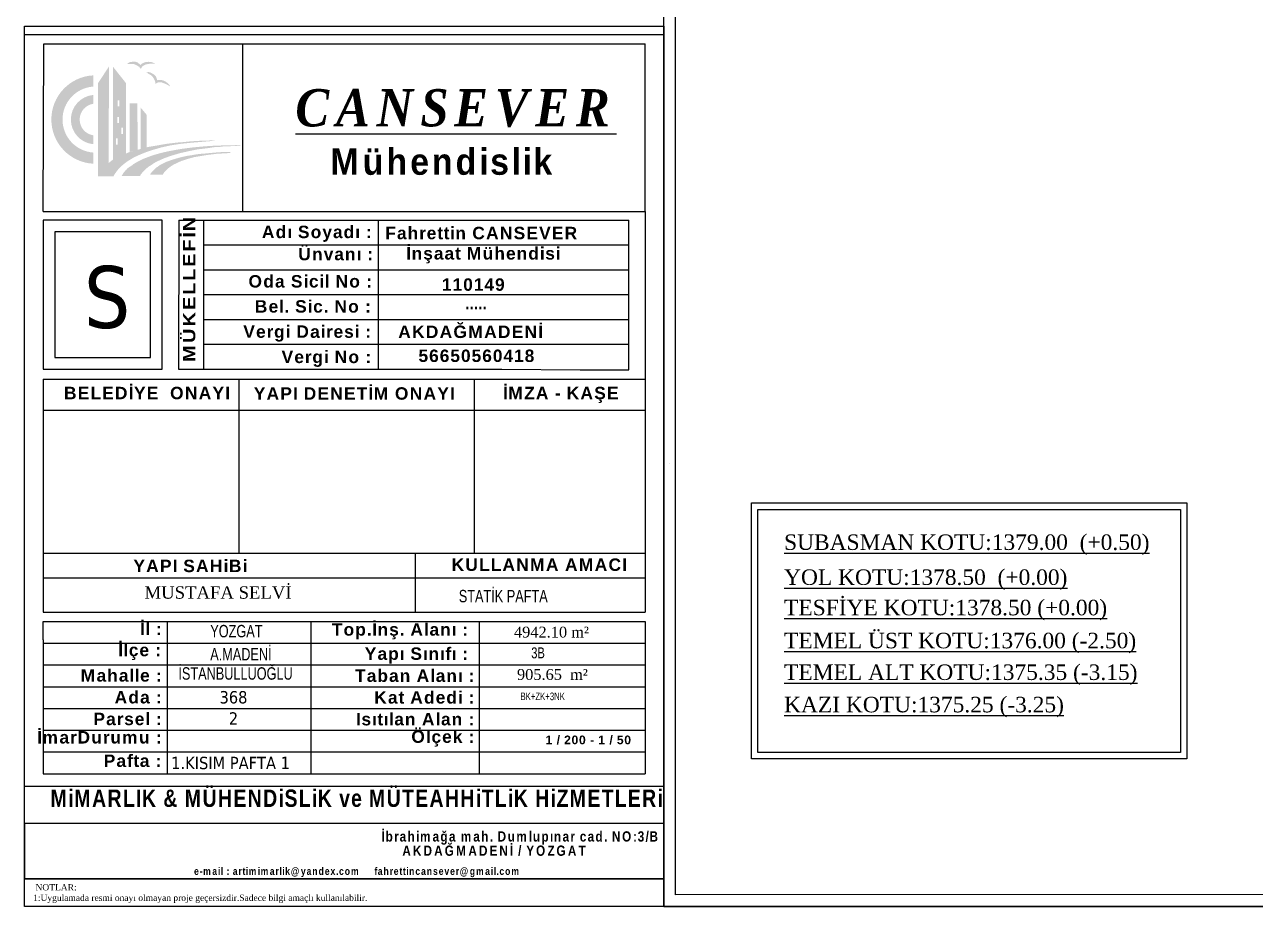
# Model space of a CAD drawing. Header units: millimetres. Extents: x 2232 to 85269, y -3593 to 5869.
# Drawn here: x 2232 to 4351, y 1369 to 2887 of the extents above; entities that cross this region are included whole.
import ezdxf

# ---------------------------------------------------------------- set-up
doc = ezdxf.new("R2010")
doc.units = ezdxf.units.MM
doc.layers.add('Yazi', color=7, linetype='Continuous')
doc.layers.add('çerceve', color=4, linetype='Continuous', lineweight=30)
doc.layers.add('ÇERÇEVE BAŞLIK', color=233, linetype='Continuous', lineweight=20)
doc.styles.get("Standard").update_dxf_attribs({"font": 'arial.ttf'})
doc.styles.add('Times roman', font='times.ttf')

msp = doc.modelspace()

# ---------------------------------------------------------------- hatches: boundary and pattern name
h = msp.add_hatch(color=1)
h.dxf.hatch_style = 1
h.set_gradient(color1=(255, 0, 0), one_color=1, tint=1)
h.paths.add_polyline_path([(2445.1, 2818.8), (2449.7, 2819.4), (2451.6, 2819.4), (2457.1, 2819.4), (2453.5, 2821.1), (2451.5, 2821.8), (2450, 2822.2), (2445.9, 2822.5), (2441.2, 2822.2), (2438.3, 2821.3), (2435.2, 2819.9), (2433.4, 2818.4), (2432, 2817), (2430.5, 2818.4), (2429.2, 2819.4), (2426.8, 2821.3), (2424.5, 2822.3), (2423.1, 2822.5), (2417.5, 2822.5), (2414.5, 2822.2), (2412, 2821.3), (2408.5, 2818.6), (2412.9, 2818.9), (2419.1, 2818.9), (2422.4, 2817.9), (2425.3, 2816.5), (2428.4, 2814.6), (2429.7, 2813.8), (2431, 2812.2), (2432.6, 2810.2), (2433.8, 2812.7), (2435.3, 2814.7), (2436.7, 2815.6), (2438.8, 2816.9), (2440.9, 2817.9)])
h.paths.add_polyline_path([(2455.9, 2800), (2451.1, 2803), (2448.4, 2804.3), (2445.9, 2804.8), (2441.5, 2804.3), (2445.4, 2802.2), (2450.7, 2799), (2453, 2796.5), (2454.7, 2793.7), (2456.3, 2790.6), (2457, 2789.2), (2457.3, 2787.2), (2457.7, 2784.6), (2460, 2786.1), (2462.3, 2787), (2464, 2787), (2466.5, 2787.1), (2468.8, 2786.9), (2472.7, 2785.4), (2477, 2783.6), (2478.7, 2782.6), (2483.3, 2779.8), (2481.2, 2783), (2479.8, 2784.6), (2478.8, 2785.8), (2475.4, 2788.1), (2471.2, 2790.4), (2468.3, 2791.1), (2464.9, 2791.5), (2462.6, 2791.2), (2460.7, 2790.7), (2460.1, 2792.6), (2459.6, 2794.2), (2458.5, 2797), (2457, 2799.1)])
h.paths.add_polyline_path([(2430.2, 2662.4), (2440.7, 2666.7), (2453.6, 2671), (2467.6, 2675.1), (2482.9, 2678.5), (2499.7, 2681.2), (2514.1, 2682.7), (2523.8, 2683.6), (2540.5, 2685), (2551.5, 2685.9), (2560.1, 2687.1), (2553.3, 2687.1), (2539.3, 2686.9), (2527.4, 2686.1), (2519, 2685.7), (2506.2, 2684.3), (2495.9, 2683.6), (2486.9, 2682.5), (2475.9, 2681.2), (2463.9, 2679.1), (2451.7, 2677), (2444.4, 2675.8), (2437.3, 2673.9), (2431.5, 2672.3), (2425.5, 2670.7), (2419.9, 2669.5), (2413.2, 2667.2), (2406.5, 2664.5), (2400, 2661.7), (2390.3, 2657.1), (2383.9, 2653.6), (2381.1, 2651.6), (2377.5, 2648.6), (2374.6, 2646.3), (2371.7, 2643.4), (2369.5, 2641.3), (2367.2, 2638.7), (2365.6, 2636.6), (2363.7, 2633.7), (2361.8, 2630.4), (2360.3, 2628), (2358.7, 2625.1), (2385.4, 2625.6), (2386.3, 2627.4), (2390.9, 2634.1), (2395, 2639.1), (2401.9, 2645.5), (2409.7, 2651.4), (2420.4, 2657.9)])
h.paths.add_polyline_path([(2462.2, 2651.8), (2472.3, 2656.4), (2483.8, 2660.5), (2498.8, 2665), (2515, 2668.7), (2530.4, 2671.8), (2546.7, 2673.7), (2558.8, 2675.6), (2564.4, 2675.6), (2569.5, 2676.2), (2575.9, 2677.1), (2582.6, 2677.1), (2590.8, 2677.5), (2602.7, 2678.2), (2604.8, 2679.2), (2577, 2678.7), (2563.2, 2678.2), (2554, 2677.8), (2540, 2676.8), (2529.1, 2675.8), (2520, 2674.9), (2512.4, 2673.9), (2501.9, 2672.5), (2493.3, 2671), (2485.7, 2669.6), (2480.8, 2668.7), (2476.5, 2667.7), (2472.3, 2666.8), (2466.5, 2665.4), (2462.5, 2664.3), (2459.2, 2663.4), (2456.3, 2662.5), (2453, 2661.5), (2450.2, 2660.5), (2446.4, 2659.1), (2442.6, 2657.7), (2438.8, 2656.3), (2435.3, 2654.9), (2432.4, 2653.4), (2429.6, 2652), (2426.7, 2650.5), (2424.3, 2649.1), (2422, 2647.6), (2419.6, 2646.2), (2416.4, 2643.7), (2414.4, 2642.4), (2412.1, 2641), (2410, 2639.5), (2408.3, 2637.6), (2406.3, 2635.8), (2405.1, 2634.2), (2403.4, 2632.3), (2401.7, 2629.8), (2399.4, 2625.9), (2431.2, 2625.9), (2432.3, 2628.5), (2434.1, 2630.7), (2437, 2634.2), (2441.7, 2638.7), (2445.7, 2641.8), (2452.3, 2646.1), (2455.2, 2648.2)])
h.paths.add_polyline_path([(2479.6, 2639.2), (2484.1, 2642.6), (2489.5, 2645.9), (2494.5, 2648.3), (2502.2, 2651.8), (2512.3, 2655.1), (2524.6, 2658.5), (2534.3, 2660.1), (2545.9, 2662), (2562, 2664.1), (2574.8, 2664.9), (2585.5, 2665.5), (2587.6, 2667.2), (2580.5, 2667.2), (2566.3, 2666.9), (2557.7, 2666), (2551.8, 2665.5), (2541.3, 2664.5), (2536.8, 2664.2), (2528.9, 2663.3), (2519.7, 2661.7), (2511.6, 2660.5), (2504.2, 2658.9), (2496.8, 2657), (2490.1, 2655), (2487.3, 2654.1), (2483.9, 2653.1), (2481.5, 2652.1), (2479.1, 2651.2), (2476.2, 2650.3), (2474.4, 2649.3), (2471.5, 2647.9), (2469.5, 2646.9), (2467.7, 2646), (2465.7, 2645), (2464.3, 2644.1), (2462.9, 2643), (2461, 2641.6), (2459.5, 2640.7), (2458, 2639.7), (2457, 2638.7), (2456.1, 2637.8), (2454.3, 2636), (2453.2, 2634.9), (2451.9, 2633.5), (2450.9, 2632), (2449.9, 2631.1), (2448.9, 2629.7), (2448.8, 2628.3), (2470.5, 2628.3), (2470.5, 2629.1), (2471.2, 2630.1), (2473.2, 2633.1)], flags=17)
h = msp.add_hatch(color=1)
h.dxf.hatch_style = 1
h.set_gradient(color1=(255, 0, 0), one_color=1, tint=1)
h.paths.add_polyline_path([(2377.6, 2814.4), (2358.7, 2785.6), (2358.7, 2625.1), (2360.3, 2628), (2361.8, 2630.4), (2363.7, 2633.7), (2365.6, 2636.6), (2367.2, 2638.7), (2369.5, 2641.3), (2371.7, 2643.4), (2374.6, 2646.3), (2377.1, 2648.4)])
h.paths.add_polyline_path([(2350.7, 2779.9), (2350.7, 2799.2, 0.949981), (2350.7, 2647.1), (2350.7, 2666.3, -0.933635)])
h.paths.add_polyline_path([(2350.7, 2765.5, 0.912164), (2350.7, 2680.7), (2350.7, 2696, -0.86643), (2350.7, 2750.3)], flags=17)
h.paths.add_polyline_path([(2407, 2785.7), (2384.5, 2814.1), (2384.5, 2653.9), (2390.3, 2657.1), (2400, 2661.7), (2407.2, 2664.8)])
h.paths.add_polyline_path([(2395.2, 2756.4), (2395.2, 2745.6), (2392.4, 2745.6), (2392.4, 2756.4)], flags=16)
h.paths.add_polyline_path([(2395.1, 2727.7), (2395.1, 2717.4), (2392.2, 2717.4), (2392.2, 2727.7)], flags=16)
h.paths.add_polyline_path([(2398.9, 2709.2), (2401.5, 2709.2), (2401.5, 2698.2), (2398.9, 2698.2)], flags=16)
h.paths.add_polyline_path([(2392.5, 2690.8), (2392.5, 2679.9), (2389.9, 2679.9), (2389.9, 2690.8)], flags=16)
h.paths.add_polyline_path([(2426.6, 2751), (2413.2, 2751), (2413.3, 2667.3), (2419.9, 2669.5), (2425.5, 2670.7), (2426.9, 2671.1)])
h.paths.add_polyline_path([(2442.5, 2731.3), (2432, 2743.9), (2432, 2672.5), (2437.3, 2673.9), (2442.5, 2675.3)])

# ---------------------------------------------------------------- linework, layer by layer
for p, q in [((3332.4, 1368.7), (3332.4, 5868.7)), ((3272.2, 2292.2), (3272.2, 2550.1)), ((3053.5, 2293.5), (3188.8, 2292.2)), ((3188.8, 2292.2), (3272.2, 2292.2)), ((3332.4, 1368.7), (79990.7, 1368.7))]:
    msp.add_line(p, q)
at = {"color": 0}
for p, q in [((2232.4, 2869.7), (3332.4, 2869.7)), ((2264.6, 2564.9), (2265.3, 2853.6)), ((2265.3, 2853.6), (2608.2, 2853.6)), ((2608.2, 2853.6), (3300.3, 2853.6)), ((2608.2, 2564.9), (2608.2, 2853.6)), ((3300.3, 2564.9), (3300.3, 2853.6)), ((2264.5, 2564.9), (2608.2, 2564.9)), ((2608.2, 2564.9), (3300.3, 2564.9)), ((3300.3, 2564.9), (3300.2, 2276.2)), ((2497.7, 2550.1), (2497.4, 2293.5)), ((2497.7, 2550.1), (3053.5, 2550.1)), ((2540.2, 2550.1), (2540.2, 2293.5)), ((2540.2, 2550.1), (3272.2, 2550.1)), ((2841.6, 2293.5), (2841.4, 2550.1)), ((2540.2, 2507.4), (3272.2, 2507.4)), ((2540.2, 2464.6), (3272.2, 2464.6)), ((2540.2, 2421.8), (3272.2, 2421.8)), ((2540.2, 2379), (3272.2, 2379)), ((2540.2, 2336.3), (3272.2, 2336.3)), ((2497.4, 2293.5), (3053.5, 2293.5)), ((2264.3, 2276.2), (3300.2, 2276.2)), ((2264.3, 2276.2), (2264.3, 1875.2)), ((2601, 2276.2), (2601, 1976.8)), ((3006.2, 2276.2), (3006.2, 1976.8)), ((3300.2, 2276.2), (3300.2, 1875.2)), ((2264.3, 2222.7), (3300.3, 2222.7)), ((2264.3, 1976.8), (3300.2, 1976.8)), ((2264.3, 1934), (3300.2, 1934)), ((2264.3, 1875.2), (3300.2, 1875.2)), ((2264.2, 1827.8), (2264.3, 1859.1)), ((2264.3, 1859.1), (3300.2, 1859.1)), ((2478, 1859.1), (2478, 1597.1)), ((2725.1, 1858.5), (2725.1, 1597.1)), ((3014.8, 1858.5), (3014.8, 1597.1)), ((3300.2, 1859.1), (3300.2, 1597.1)), ((2264.2, 1827.8), (2264.2, 1597.1)), ((2264.3, 1821.7), (3300.2, 1821.7)), ((2264.3, 1784.3), (3300.2, 1784.3)), ((2264.3, 1746.9), (3300.2, 1746.9)), ((2264.3, 1709.4), (3300.2, 1709.4)), ((2264.3, 1672), (3300.2, 1672)), ((2264.2, 1634.6), (3300.2, 1634.6)), ((2264.2, 1597.1), (3300.2, 1597.1)), ((2232.4, 1575.8), (3332.4, 1575.8)), ((2232.4, 1512.1), (3332.4, 1512.1)), ((2232.4, 1512.1), (2232.4, 1415.9)), ((2232.4, 1415.9), (3332.4, 1415.9))]:
    msp.add_line(p, q, dxfattribs=at)
msp.add_lwpolyline([(2232.4, 2883.8), (3332.4, 2883.8), (3332.4, 1415.9), (2232.4, 1415.9)], close=True, dxfattribs=at)
for points in [[(2469.1, 2550.1), (2264.3, 2550.1), (2264.3, 2293.7), (2469.1, 2293.7)], [(2449.1, 2530.1), (2284.3, 2530.1), (2284.3, 2313.7), (2449.1, 2313.7)], [(3483.4, 2063.1), (4232.6, 2063.1), (4232.6, 1622.7), (3483.4, 1622.7)], [(3494.4, 2052.1), (4221.6, 2052.1), (4221.6, 1633.7), (3494.4, 1633.7)], [(2232.4, 1415.9), (3332.4, 1415.9), (3332.4, 1368.7), (2232.4, 1368.7)]]:
    msp.add_lwpolyline(points, close=True)
msp.add_lwpolyline([(2904.8, 1976.8), (2904.8, 1875.2)], dxfattribs=at)
at = {"layer": 'çerceve'}
for points in [[(7226.5, 1368.7), (3332.4, 1368.7), (3332.4, 5868.7), (7226.5, 5868.7)], [(7206.5, 1389.2), (3352.4, 1388.7), (3352.4, 5851.3), (7206.5, 5851.3)]]:
    msp.add_lwpolyline(points, close=True, dxfattribs=at)
at = {"layer": 'ÇERÇEVE BAŞLIK'}
msp.add_line((3342.4, 2131.7), (3342.4, 2131.7), dxfattribs=at)

# ---------------------------------------------------------------- texts
at = {"color": 0}
for s, insert, char_height, width, attachment_point in [('{\\fTimes New Roman|b1|i1|c162|p18;\\W0.9;\\T1.2;\\LCANSEVER\\fArial Black|b1|i0|c162|p34;\\l }', (2698.4, 2775.5), 64.16, 888.506, 1), ('{\\fArial Black|b1|i0|c162|p34;\\W0.8;\\T1.15;\\C1;Mühendislik}', (2758.6, 2673.5), 45.5, 1702.97, 1), ('\\pt100;{\\fArial|b1|i0|c162|p34;\\T1.1;\\C0;Adı Soyadı :}', (2640.8, 2540.4), 21.387, 1480.844, 1), ('\\pxt4.6758;{\\fArial|b1|i0|c162|p34;\\T1.1;Fahrettin CANSEVER}', (2853.2, 2538.5), 21.387, 1480.844, 1), ('\\pt100;{\\fArial|b1|i0|c162|p34;\\T1.1;\\C0;Ünvanı :}', (2703.4, 2502.3), 21.387, 1480.844, 1), ('\\pxt4.6758;{\\fArial|b1|i0|c162|p34;\\T1.1;İnşaat Mühendisi}', (2889.3, 2503.5), 21.387, 1480.844, 1), ('\\pxt5;{\\fArial|b1|i0|c162|p34;\\T1.1;\\C0;Oda Sicil No :}', (2617.7, 2455.4), 21.387, 1480.844, 1), ('\\pxt4.6758;{\\fArial|b1|i0|c162|p34;\\T1.1;110149}', (2950.7, 2449.8), 21.387, 1480.844, 1), ('\\pxt5;{\\fArial|b1|i0|c162|p34;\\T1.1;\\C0;Bel. Sic. No :}', (2628.6, 2412.2), 21.387, 1480.844, 1), ('\\pxt5;{\\fArial Narrow|b1|i0|c162|p34;\\T1.1;\\C1;.....}', (3028.6, 2417.6), 21.387, 1480.844, 3), ('\\pxt4.6758;{\\fArial|b1|i0|c162|p34;\\T1.1;AKDAĞMADENİ}', (2875.5, 2368.5), 21.387, 1480.844, 1), ('{\\fArial|b1|i0|c162|p34;\\T1.1;\\C0;Vergi Dairesi :}', (2608.8, 2368.8), 21.387, 1480.844, 1), ('\\pxt5;{\\fArial|b1|i0|c162|p34;\\T1.1;\\C0;Vergi No :}', (2674.7, 2325.3), 21.387, 1480.844, 1), ('\\pxt4.6758;{\\fArial|b1|i0|c162|p34;\\T1.1;56650560418}', (2910.3, 2327.2), 21.387, 1480.844, 1), ('\\pxt4.67582;{\\fArial|b1|i0|c162|p34;\\T1.1;BELEDİYE  ONAYI}', (2300.2, 2263.1), 21.387, 1480.844, 1), ('\\pt100;{\\fArial|b1|i0|c162|p34;\\T1.1;\\C0;YAPI DENETİM ONAYI}', (2626.9, 2262.3), 21.387, 1480.844, 1), ('\\pt100;{\\fArial|b1|i0|c162|p34;\\T1.1;\\C0;İMZA - KAŞE}', (3055.8, 2263.1), 21.387, 1480.844, 1), ('\\pxt5;{\\fArial|b1|i0|c162|p34;\\T1.1;\\C0;YAPI SAHiBi}', (2419.7, 1965.5), 21.387, 1480.844, 1), ('\\pxt5;{\\fArial|b1|i0|c162|p34;\\T1.1;\\C0;KULLANMA AMACI}', (2967.2, 1967.6), 21.387, 1480.844, 1), ('\\pt100;{\\f@Arial Unicode MS|b1|i0|c162|p34;\\T1.1;İl :}', (2469.5, 1857.2), 21.387, 1480.844, 3), ('\\pt100;{\\f@Arial Unicode MS|b1|i0|c162|p34;\\T1.1;Top.İnş. Alanı :}', (2996.8, 1856.1), 21.387, 1480.844, 3), ('\\pt100;{\\f@Arial Unicode MS|b1|i0|c162|p34;\\T1.1;İlçe :}', (2468.4, 1820.7), 21.387, 1480.844, 3), ('\\pt100;{\\f@Arial Unicode MS|b1|i0|c162|p34;\\T1.1;Yapı Sınıfı :}', (2996.8, 1814.5), 21.387, 1480.844, 3), ('\\pt106.9;{\\fArial Unicode MS|b1|i0|c162|p34;\\T1.1;Mahalle :}', (2469.5, 1777), 21.387, 1480.844, 3), ('\\pt100;{\\f@Arial Unicode MS|b1|i0|c162|p34;\\T1.1;Taban Alanı :}', (3007.5, 1776.6), 21.387, 1480.844, 3), ('\\pt106.9;{\\fArial Unicode MS|b1|i0|c162|p34;\\T1.1;Ada :}', (2469.5, 1739.5), 21.387, 1480.844, 3), ('\\pt106.9;{\\fArial Unicode MS|b1|i0|c162|p34;\\T1.1;Kat Adedi :}', (3007.5, 1739.2), 21.387, 1480.844, 3), ('\\pt106.9;{\\fArial Unicode MS|b1|i0|c162|p34;\\T1.1;Parsel :}', (2469.5, 1702.1), 21.387, 1480.844, 3), ('\\pt100;{\\f@Arial Unicode MS|b1|i0|c162|p34;\\T1.1;Isıtılan Alan :}', (3007.5, 1701.7), 21.387, 1480.844, 3), ('\\pt100;{\\f@Arial Unicode MS|b1|i0|c162|p34;\\T1.1;İmarDurumu :}', (2469.5, 1670.5), 21.387, 1480.844, 3), ('\\pt100;{\\fArial Unicode MS|b1|i0|c162|p34;\\T1.1;Ölçek :}', (3007.6, 1671.6), 21.387, 1480.844, 3), ('\\pt74.85;{\\fArial Unicode MS|b1|i0|c162|p34;\\T1.1;\\C1;1 / 200 - 1 / 50}', (3277.3, 1662.8), 14.971, 1480.844, 3), ('\\pt106.9;{\\fArial Unicode MS|b1|i0|c162|p34;\\T1.1;Pafta :}', (2469, 1630.1), 21.387, 1480.844, 3), ('{\\fArial|b1|i0|c162|p34;\\W0.8;\\T1.1;\\C1;MiMARLIK & MÜHENDiSLiK ve MÜTEAHHiTLiK HiZMETLERi}', (2277, 1569.9), 29.941, 1480.844, 1), ('\\pxt6.2344;{\\fArial Narrow|b1|i0|c162|p34;\\T1.2;İbrahimağa mah. Dumlupınar cad. NO:3/B}', (3325.4, 1498), 17.644, 1110.633, 3), ('\\pxt5;{\\fArial Narrow|b1|i0|c162|p34;\\T1.25;AKDAĞMADENİ / YOZGAT}', (3201.1, 1473.5), 17.644, 1110.633, 3), ('\\pxt5;{\\fArial Narrow|b1|i0|c162|p34;\\T1.2;e-mail : \\C1;artimimarlik@yandex.com     fahrettincansever@gmail.com}', (3085.9, 1435.8), 12.832, 1480.844, 3), ('{\\fTimes New Roman|b0|i0|c162|p18; NOTLAR:\\P1:Uygulamada resmi onayı olmayan proje geçersizdir.Sadece bilgi amaçlı kullanılabilir.\\P    }', (2247.1, 1407), 10.816, 567.245, 1)]:
    msp.add_mtext(s, dxfattribs=dict(at, insert=insert, char_height=char_height, width=width, attachment_point=attachment_point))
at = {"color": 0, "insert": (2504.8, 2305.8), "char_height": 21.387, "width": 1480.844, "attachment_point": 1, "rotation": 90}
msp.add_mtext('\\pt100;{\\fArial Black|b1|i0|c162|p34;\\T1.15;\\C1;MÜKELLEFİN}', dxfattribs=at)
at = {"color": 0, "ltscale": 7, "attachment_point": 1}
for s, insert, char_height, width in [('{\\fTahoma|b0|i0|c162|p34;S}', (2334.5, 2471.1), 106.599, 2664.973), ('{\\fTimes New Roman|b0|i0|c162|p18;\\C256;MUSTAFA SELVİ}', (2438.8, 1919.7), 21.32, 532.995), ('{\\fSwis721 LtCn BT|b0|i0|c162|p34;\\C1;STATİK PAFTA}', (2979.7, 1913.5), 21.32, 532.995), ('{\\fTimes New Roman|b0|i0|c162|p18;\\C256;4942.10 m²}', (3074.6, 1850.2), 18.655, 143.836), ('{\\fSwis721 LtCn BT|b0|i0|c162|p34;A.MADENİ}', (2551.9, 1813.4), 21.32, 532.995), ('{\\fSwis721 LtCn BT|b0|i0|c162|p34;3B}', (3104.4, 1814.5), 18.655, 74.207), ('{\\fSwis721 LtCn BT|b0|i0|c162|p34;İSTANBULLUOĞLU}', (2497.1, 1780.3), 21.32, 532.995), ('{\\fTimes New Roman|b0|i0|c162|p18;\\C256;905.65  m²}', (3079.8, 1777.3), 18.655, 160.467), ('{\\fTahoma|b0|i0|c162|p34;368}', (2567.9, 1739.4), 21.32, 532.995), ('{\\fSwis721 LtCn BT|b0|i0|c162|p34;BK+ZK+3NK}', (3085.8, 1736.8), 13.058, 51.945), ('{\\fTahoma|b0|i0|c162|p34;2}', (2583.9, 1702.9), 21.32, 532.995), ('{\\fTahoma|b0|i0|c162|p34;1.KISIM PAFTA 1}', (2484.7, 1626.3), 21.32, 532.995)]:
    msp.add_mtext(s, dxfattribs=dict(at, insert=insert, char_height=char_height, width=width))
at = {"color": 7, "ltscale": 7, "insert": (2552, 1853.2), "char_height": 21.32, "width": 532.995, "attachment_point": 1}
msp.add_mtext('{\\fSwis721 LtCn BT|b0|i0|c0|p34;YOZGAT}', dxfattribs=at)
at = {"layer": 'Yazi', "style": 'Times roman'}
for s, p in [('%%USUBASMAN KOTU:1379.00  (+0.50)', (3539.5, 1982.3)), ('%%UYOL KOTU:1378.50  (+0.00)', (3539.5, 1922.1)), ('%%UTESFİYE KOTU:1378.50 (+0.00)', (3539.5, 1869.8)), ('%%UTEMEL ÜST KOTU:1376.00 (-2.50)', (3539.5, 1813)), ('%%UTEMEL ALT KOTU:1375.35 (-3.15)', (3539.5, 1758.5)), ('%%UKAZI KOTU:1375.25 (-3.25)', (3539.5, 1702.8))]:
    msp.add_text(s, height=26.704, dxfattribs=at).set_placement(p)

doc.saveas('drawing.dxf')
